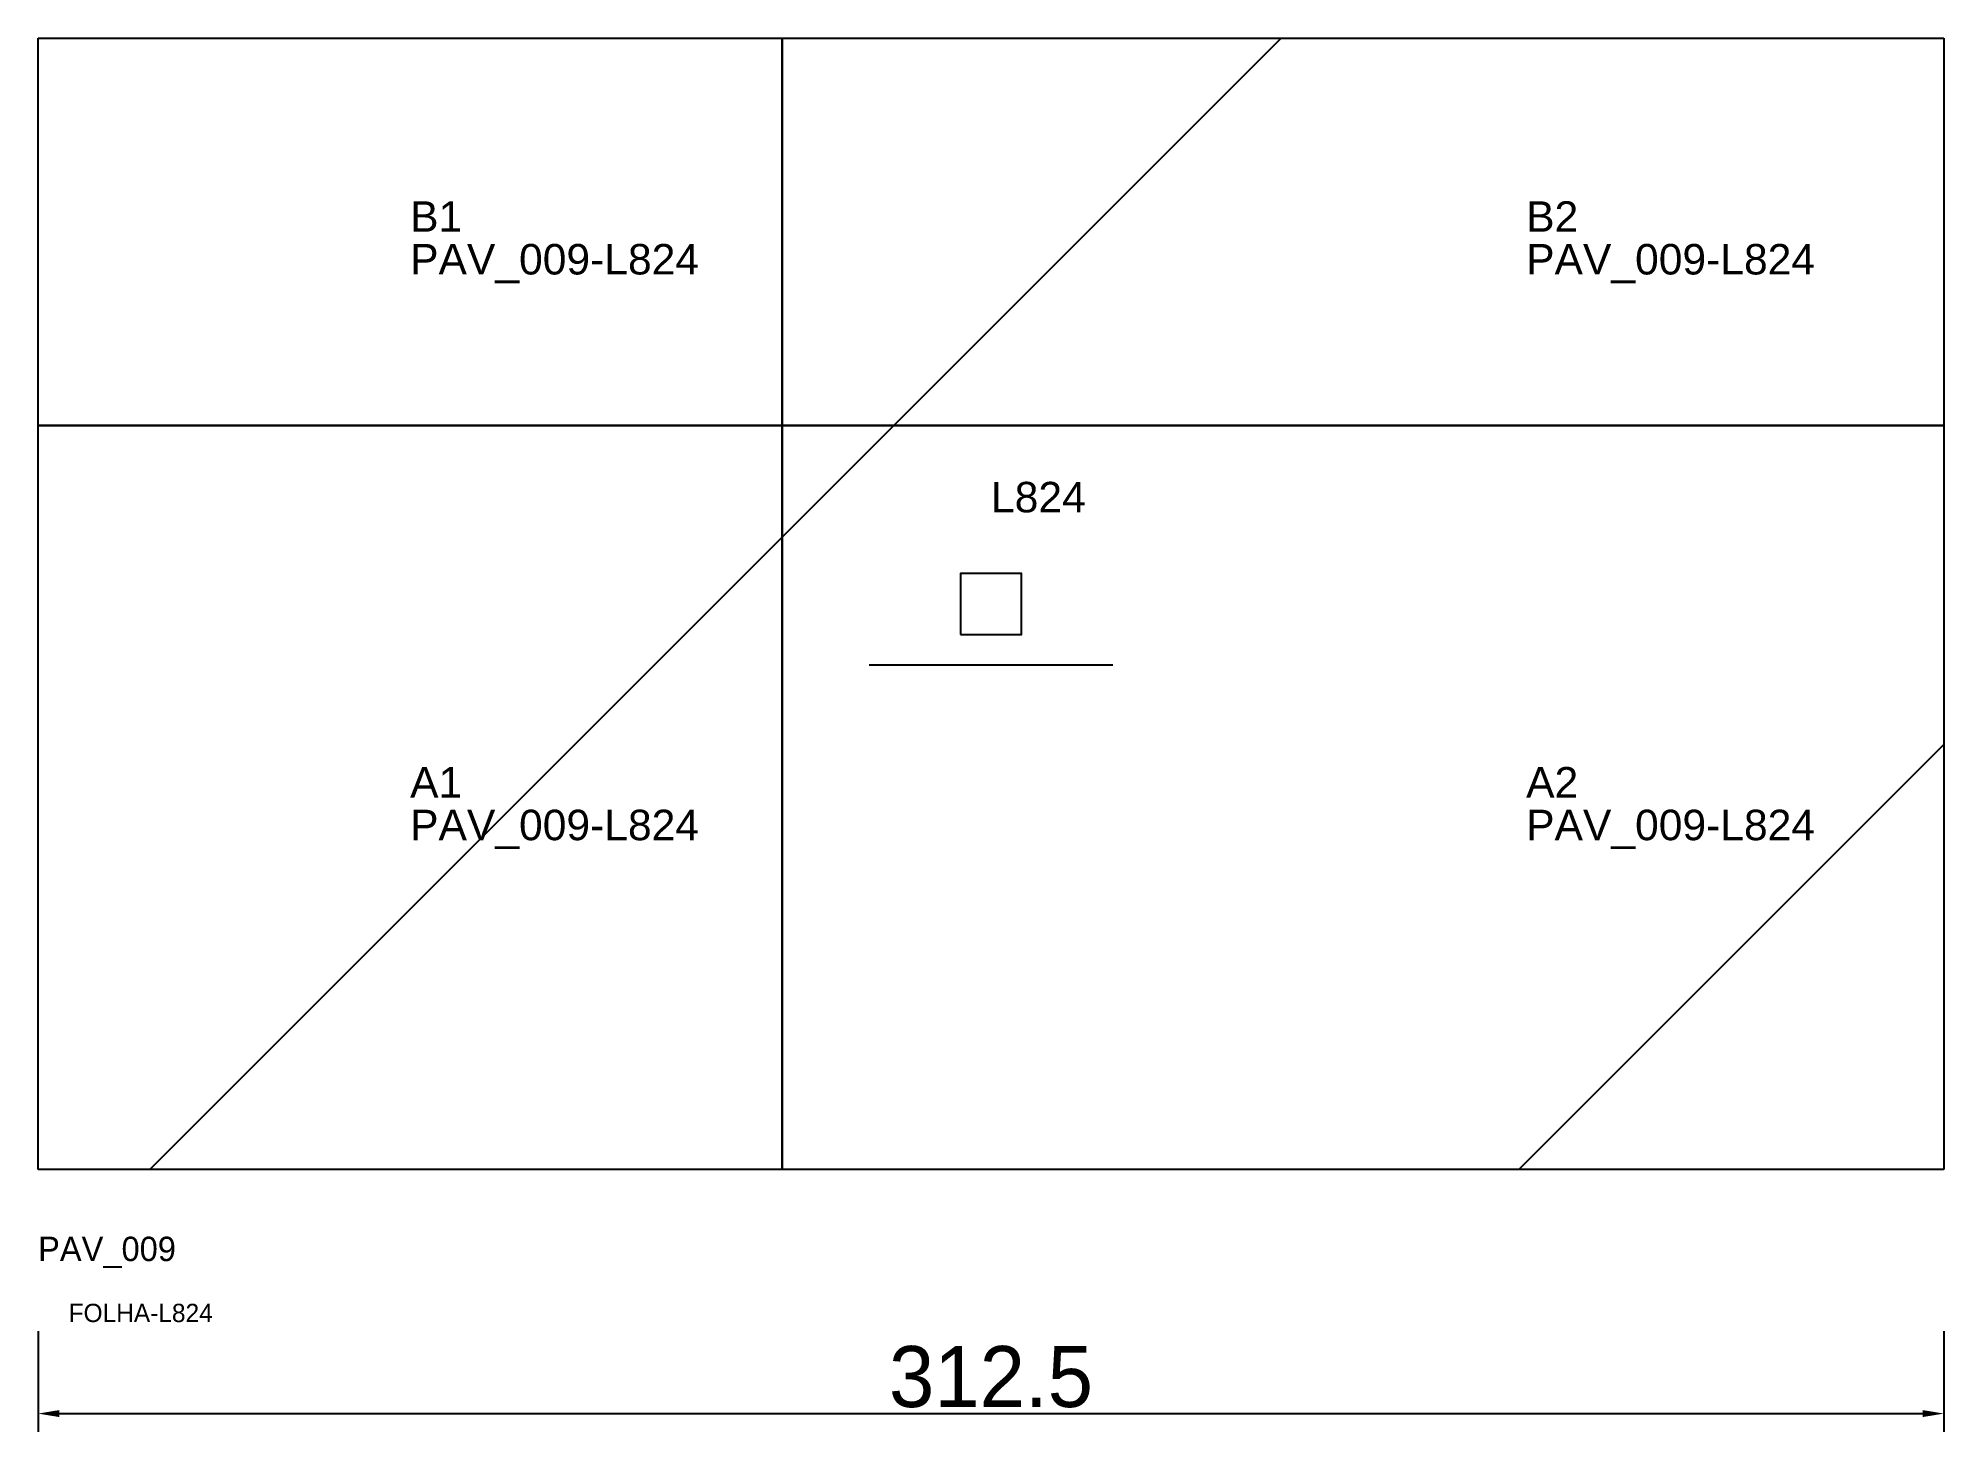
# Model space of a CAD drawing. Header units: metres. Extents: x 222 to 535, y -27 to 202.
import ezdxf

# ---------------------------------------------------------------- set-up
doc = ezdxf.new("R2010")
doc.units = ezdxf.units.M
for name, color, linetype in [('3', 3, 'CONTINUOUS'), ('AUX00', 7, 'CONTINUOUS'), ('COTA', 241, 'CONTINUOUS'), ('FOLHA', 255, 'CONTINUOUS'), ('Hachura', 251, 'CONTINUOUS'), ('NOMENCLATURA', 7, 'CONTINUOUS'), ('Nível', 160, 'CONTINUOUS'), ('Painéis', 200, 'CONTINUOUS'), ('Pilares', 5, 'CONTINUOUS'), ('SARR_2.2x7', 40, 'CONTINUOUS')]:
    doc.layers.add(name, color=color, linetype=linetype)
doc.styles.add('ARIAL', font='Arial.ttf')
doc.styles.add('STR_STANDARD', font='arial.ttf')
doc.dimstyles.new('EZ DXF', dxfattribs={"dimtxt": 10, "dimasz": 3.5, "dimexe": 3, "dimexo": 1.5, "dimgap": 1, "dimtad": 1, "dimdec": 1, "dimdsep": 46, "dimcen": 2.5, "dimazin": 3, "dimtfac": 1, "dimtmove": 0, "dimatfit": 3})

msp = doc.modelspace()

# ---------------------------------------------------------------- hatches: boundary and pattern name
at = {"layer": 'Hachura'}
h = msp.add_hatch(dxfattribs=at)
h.set_pattern_fill('ANSI31', scale=50)
h.paths.add_polyline_path([(222.2, 16), (222.2, 201.5), (534.7, 201.5), (534.7, 16)])
h = msp.add_hatch(dxfattribs=at)
h.set_pattern_fill('ANSI31', scale=50)
h.paths.add_polyline_path([(222.2, 16), (222.2, 201.5), (534.7, 201.5), (534.7, 16)])

# ---------------------------------------------------------------- linework, layer by layer
at = {"layer": '3'}
for points in [[(344.2, 16), (344.2, 201.5)], [(344.2, 16), (344.2, 201.5)], [(222.2, 138), (534.7, 138)], [(222.2, 138), (534.7, 138)]]:
    msp.add_lwpolyline(points, close=True, dxfattribs=at)
at = {"layer": 'Painéis', "color": 200}
for p, q in [((222.2, 16), (222.2, 201.5)), ((222.2, 201.5), (534.7, 201.5)), ((222.2, 16), (222.2, 201.5)), ((222.2, 201.5), (534.7, 201.5)), ((534.7, 201.5), (534.7, 16)), ((534.7, 201.5), (534.7, 16)), ((534.7, 16), (222.2, 16)), ((534.7, 16), (222.2, 16))]:
    msp.add_line(p, q, dxfattribs=at)
at = {"layer": 'Pilares'}
msp.add_lwpolyline([(373.45, 103.75), (383.45, 103.75), (383.45, 113.75), (373.45, 113.75)], close=True, dxfattribs=at)
msp.add_lwpolyline([(373.45, 103.75), (383.45, 103.75), (383.45, 113.75), (373.45, 113.75)], close=True, dxfattribs=at)
at = {"layer": 'SARR_2.2x7'}
msp.add_line((358.45, 98.75), (398.45, 98.75), dxfattribs=at)
msp.add_line((358.45, 98.75), (398.45, 98.75), dxfattribs=at)

# ---------------------------------------------------------------- texts
at = {"layer": '3', "style": 'STR_STANDARD'}
for s, p in [('B1', (283.2, 169.75)), ('B1', (283.2, 169.75)), ('B2', (466.2, 169.75)), ('B2', (466.2, 169.75)), ('A1', (283.2, 77)), ('A1', (283.2, 77)), ('A2', (466.2, 77)), ('A2', (466.2, 77))]:
    msp.add_text(s, height=5, dxfattribs=at).set_placement(p)
at = {"layer": 'AUX00', "style": 'STR_STANDARD'}
for p in [(283.2, 162.75), (283.2, 162.75), (466.2, 162.75), (466.2, 162.75), (283.2, 70), (283.2, 70), (466.2, 70), (466.2, 70)]:
    msp.add_text('PAV_009-L824', height=5, dxfattribs=at).set_placement(p)
at = {"layer": 'FOLHA'}
msp.add_text('FOLHA-L824', height=3, dxfattribs=at).set_placement((227.2, -9))
msp.add_text('FOLHA-L824', height=3, dxfattribs=at).set_placement((227.2, -9))
at = {"layer": 'NOMENCLATURA', "insert": (378.45, 128.75), "char_height": 5, "attachment_point": 1, "style": 'ARIAL'}
msp.add_mtext('L824', dxfattribs=at)
msp.add_mtext('L824', dxfattribs=at)
at = {"layer": 'Nível'}
msp.add_text('PAV_009', height=4, dxfattribs=at).set_placement((222.2, 1))
msp.add_text('PAV_009', height=4, dxfattribs=at).set_placement((222.2, 1))

# ---------------------------------------------------------------- dimensions: what is measured, and where the dimension line sits
at = {"layer": 'COTA'}
msp.add_linear_dim(base=(222.2, -24), p1=(222.2, -9), p2=(534.7, -9), dimstyle='EZ DXF', dxfattribs=at).render()
msp.add_linear_dim(base=(222.2, -24), p1=(222.2, -9), p2=(534.7, -9), dimstyle='EZ DXF', dxfattribs=at).render()

doc.saveas('drawing.dxf')
